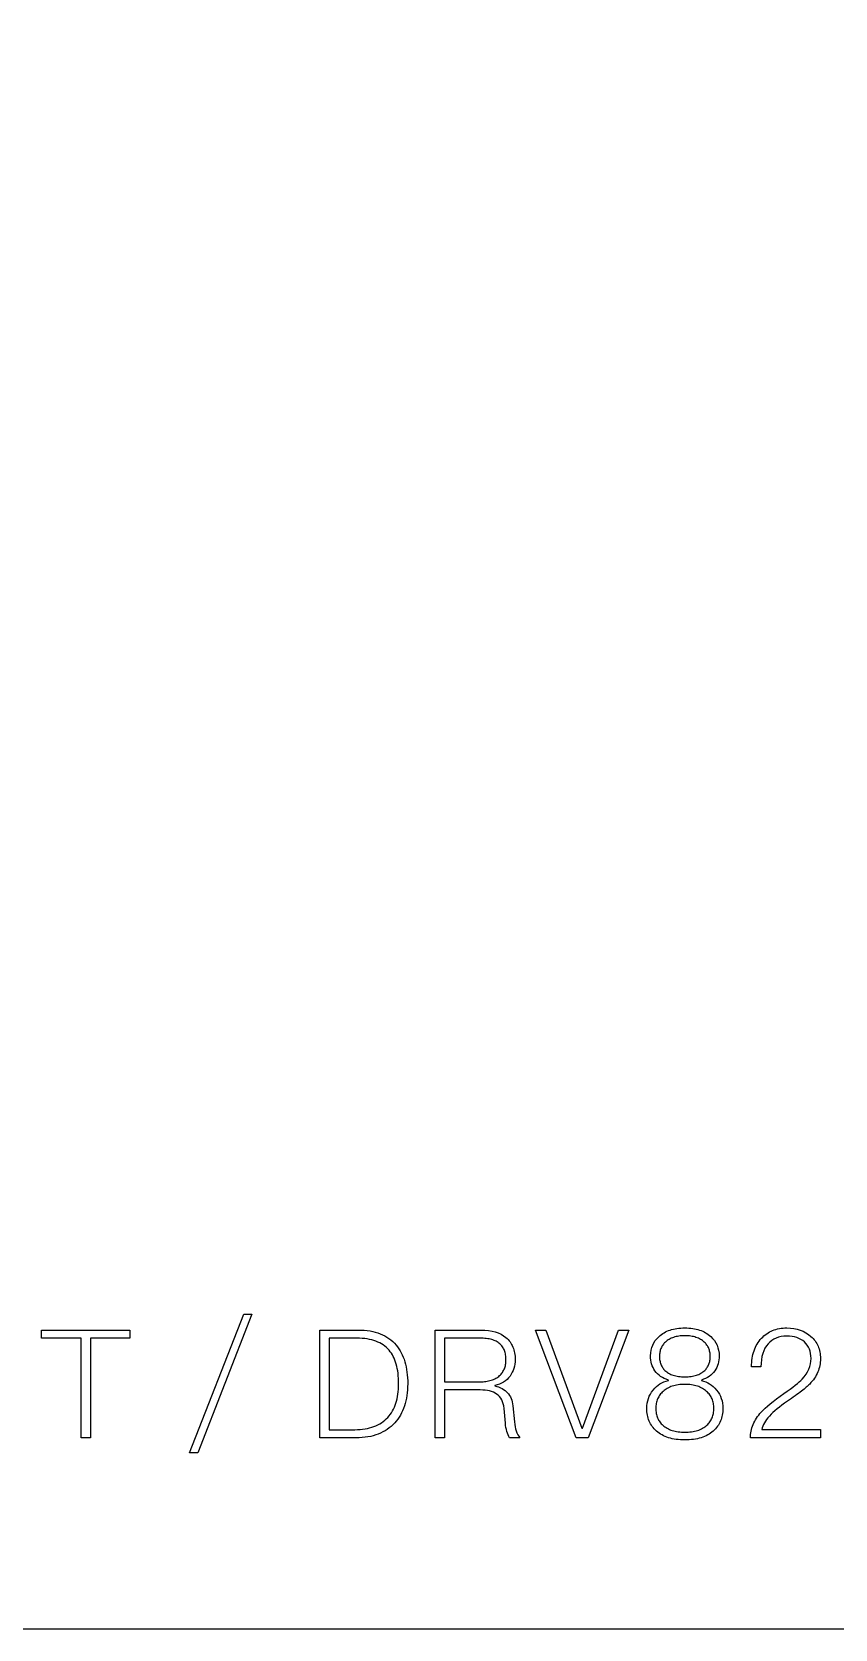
# Model space of a CAD drawing. Extents: x -100 to 100, y -100 to 100.
# Drawn here: x 24.97 to 49.35, y -100 to -51.48 of the extents above; entities that cross this region are included whole.
import ezdxf

# ---------------------------------------------------------------- set-up
doc = ezdxf.new("R2010")
doc.units = 0
doc.header["$MEASUREMENT"] = 0
doc.layers.get('0').update_dxf_attribs({"linetype": 'CONTINUOUS'})

msp = doc.modelspace()

# ---------------------------------------------------------------- linework, layer by layer
msp.add_lwpolyline([(100.000479, -0.249997), (100.000479, -95.99999), (100.000479, -95.99999, -0.414214), (96.000488, -99.99999), (96.000488, -99.99999), (0.250477, -99.99999)], format="xyb")
for points in [[(31.396575, -90.429941), (31.648806, -90.429941), (31.648806, -90.429941), (30.002393, -94.64916), (30.002393, -94.64916), (29.750154, -94.64916), (29.750154, -94.64916), (31.396575, -90.429941)], [(25.260366, -90.916074), (27.94323, -90.916074), (27.94323, -90.916074), (27.94323, -91.163721), (27.94323, -91.163721), (26.741677, -91.163721), (26.741677, -91.163721), (26.741677, -94.190557), (26.741677, -94.190557), (26.461921, -94.190557), (26.461921, -94.190557), (26.461921, -91.163721), (26.461921, -91.163721), (25.260366, -91.163721), (25.260366, -91.163721), (25.260366, -90.916074)], [(33.707976, -90.916074), (34.872844, -90.916074), (34.872844, -90.916074), (34.967095, -90.917861), (34.967095, -90.917861), (35.058364, -90.923232), (35.058364, -90.923232), (35.146667, -90.932197), (35.146667, -90.932197), (35.231992, -90.944736), (35.231992, -90.944736), (35.314343, -90.960859), (35.314343, -90.960859), (35.393723, -90.980566), (35.393723, -90.980566), (35.470127, -91.003848), (35.470127, -91.003848), (35.543562, -91.030723), (35.543562, -91.030723), (35.614021, -91.061182), (35.614021, -91.061182), (35.681501, -91.095215), (35.681501, -91.095215), (35.746016, -91.132832), (35.746016, -91.132832), (35.807549, -91.174033), (35.807549, -91.174033), (35.866111, -91.218828), (35.866111, -91.218828), (35.921699, -91.267197), (35.921699, -91.267197), (35.974316, -91.319141), (35.974316, -91.319141), (36.023953, -91.374678), (36.023953, -91.374678), (36.066719, -91.428193), (36.066719, -91.428193), (36.106721, -91.484395), (36.106721, -91.484395), (36.143965, -91.543271), (36.143965, -91.543271), (36.178447, -91.604844), (36.178447, -91.604844), (36.210178, -91.669102), (36.210178, -91.669102), (36.239148, -91.736045), (36.239148, -91.736045), (36.265352, -91.805684), (36.265352, -91.805684), (36.288806, -91.878008), (36.288806, -91.878008), (36.309495, -91.953018), (36.309495, -91.953018), (36.327429, -92.030713), (36.327429, -92.030713), (36.342598, -92.111084), (36.342598, -92.111084), (36.355012, -92.19416), (36.355012, -92.19416), (36.364668, -92.279922), (36.364668, -92.279922), (36.371567, -92.368369), (36.371567, -92.368369), (36.375708, -92.459492), (36.375708, -92.459492), (36.377087, -92.553311), (36.377087, -92.553311), (36.375544, -92.645537), (36.375544, -92.645537), (36.370925, -92.735322), (36.370925, -92.735322), (36.363223, -92.822676), (36.363223, -92.822676), (36.352434, -92.907588), (36.352434, -92.907588), (36.338567, -92.990068), (36.338567, -92.990068), (36.321626, -93.070107), (36.321626, -93.070107), (36.301589, -93.147715), (36.301589, -93.147715), (36.278486, -93.222891), (36.278486, -93.222891), (36.25229, -93.295615), (36.25229, -93.295615), (36.223025, -93.365918), (36.223025, -93.365918), (36.190667, -93.433779), (36.190667, -93.433779), (36.155232, -93.499199), (36.155232, -93.499199), (36.116719, -93.562188), (36.116719, -93.562188), (36.075122, -93.622734), (36.075122, -93.622734), (36.030442, -93.68085), (36.030442, -93.68085), (35.982683, -93.736533), (35.982683, -93.736533), (35.929746, -93.791504), (35.929746, -93.791504), (35.874121, -93.842949), (35.874121, -93.842949), (35.815813, -93.89083), (35.815813, -93.89083), (35.754807, -93.935166), (35.754807, -93.935166), (35.691128, -93.975957), (35.691128, -93.975957), (35.624751, -94.013203), (35.624751, -94.013203), (35.555691, -94.046895), (35.555691, -94.046895), (35.48394, -94.077041), (35.48394, -94.077041), (35.409509, -94.103652), (35.409509, -94.103652), (35.33239, -94.126709), (35.33239, -94.126709), (35.252578, -94.146211), (35.252578, -94.146211), (35.170078, -94.162178), (35.170078, -94.162178), (35.084895, -94.17459), (35.084895, -94.17459), (34.997024, -94.183457), (34.997024, -94.183457), (34.90647, -94.188779), (34.90647, -94.188779), (34.813225, -94.190557), (34.813225, -94.190557), (33.707976, -94.190557), (33.707976, -94.190557), (33.707976, -90.916074)], [(33.987722, -91.163721), (33.987722, -93.9429), (33.987722, -93.9429), (34.771941, -93.9429), (34.771941, -93.9429), (34.852705, -93.941445), (34.852705, -93.941445), (34.931025, -93.9371), (34.931025, -93.9371), (35.006912, -93.929844), (35.006912, -93.929844), (35.080359, -93.919687), (35.080359, -93.919687), (35.151377, -93.906631), (35.151377, -93.906631), (35.219954, -93.890664), (35.219954, -93.890664), (35.286091, -93.871807), (35.286091, -93.871807), (35.349802, -93.850039), (35.349802, -93.850039), (35.411067, -93.825371), (35.411067, -93.825371), (35.469897, -93.797793), (35.469897, -93.797793), (35.526292, -93.767324), (35.526292, -93.767324), (35.580254, -93.733955), (35.580254, -93.733955), (35.631775, -93.697676), (35.631775, -93.697676), (35.680859, -93.658496), (35.680859, -93.658496), (35.727507, -93.616416), (35.727507, -93.616416), (35.771729, -93.571436), (35.771729, -93.571436), (35.811707, -93.525537), (35.811707, -93.525537), (35.849116, -93.477275), (35.849116, -93.477275), (35.88394, -93.426641), (35.88394, -93.426641), (35.916187, -93.373652), (35.916187, -93.373652), (35.945854, -93.318301), (35.945854, -93.318301), (35.972937, -93.260576), (35.972937, -93.260576), (35.997444, -93.200488), (35.997444, -93.200488), (36.019377, -93.138047), (36.019377, -93.138047), (36.038718, -93.073223), (36.038718, -93.073223), (36.055491, -93.006055), (36.055491, -93.006055), (36.069675, -92.936504), (36.069675, -92.936504), (36.081284, -92.8646), (36.081284, -92.8646), (36.090315, -92.790322), (36.090315, -92.790322), (36.096768, -92.713682), (36.096768, -92.713682), (36.100632, -92.634678), (36.100632, -92.634678), (36.101921, -92.553311), (36.101921, -92.553311), (36.100798, -92.468701), (36.100798, -92.468701), (36.097407, -92.386846), (36.097407, -92.386846), (36.091768, -92.307764), (36.091768, -92.307764), (36.08387, -92.231426), (36.08387, -92.231426), (36.073706, -92.157852), (36.073706, -92.157852), (36.061294, -92.087041), (36.061294, -92.087041), (36.046624, -92.018975), (36.046624, -92.018975), (36.02969, -91.953682), (36.02969, -91.953682), (36.010503, -91.891143), (36.010503, -91.891143), (35.98906, -91.831357), (35.98906, -91.831357), (35.965361, -91.774336), (35.965361, -91.774336), (35.939402, -91.720078), (35.939402, -91.720078), (35.911187, -91.668564), (35.911187, -91.668564), (35.880715, -91.619824), (35.880715, -91.619824), (35.847983, -91.573838), (35.847983, -91.573838), (35.812996, -91.530615), (35.812996, -91.530615), (35.772615, -91.486182), (35.772615, -91.486182), (35.729446, -91.444619), (35.729446, -91.444619), (35.683477, -91.405918), (35.683477, -91.405918), (35.634712, -91.370088), (35.634712, -91.370088), (35.583154, -91.337129), (35.583154, -91.337129), (35.528801, -91.307041), (35.528801, -91.307041), (35.471655, -91.279805), (35.471655, -91.279805), (35.411709, -91.255439), (35.411709, -91.255439), (35.348975, -91.233945), (35.348975, -91.233945), (35.28344, -91.215313), (35.28344, -91.215313), (35.215117, -91.199551), (35.215117, -91.199551), (35.143994, -91.18665), (35.143994, -91.18665), (35.070076, -91.176621), (35.070076, -91.176621), (34.993364, -91.169453), (34.993364, -91.169453), (34.913867, -91.165156), (34.913867, -91.165156), (34.831567, -91.163721), (34.831567, -91.163721), (33.987722, -91.163721)], [(37.214502, -90.916074), (38.599507, -90.916074), (38.599507, -90.916074), (38.718745, -90.919648), (38.718745, -90.919648), (38.831101, -90.9304), (38.831101, -90.9304), (38.936584, -90.948311), (38.936584, -90.948311), (39.035186, -90.973389), (39.035186, -90.973389), (39.126909, -91.005635), (39.126909, -91.005635), (39.211758, -91.045049), (39.211758, -91.045049), (39.289719, -91.091621), (39.289719, -91.091621), (39.360806, -91.145371), (39.360806, -91.145371), (39.394685, -91.175938), (39.394685, -91.175938), (39.426372, -91.208008), (39.426372, -91.208008), (39.455876, -91.241572), (39.455876, -91.241572), (39.483198, -91.27665), (39.483198, -91.27665), (39.508328, -91.313232), (39.508328, -91.313232), (39.531274, -91.351318), (39.531274, -91.351318), (39.552041, -91.390908), (39.552041, -91.390908), (39.570615, -91.432002), (39.570615, -91.432002), (39.587007, -91.474609), (39.587007, -91.474609), (39.601213, -91.518711), (39.601213, -91.518711), (39.61324, -91.564316), (39.61324, -91.564316), (39.623074, -91.611436), (39.623074, -91.611436), (39.630718, -91.660049), (39.630718, -91.660049), (39.636187, -91.710176), (39.636187, -91.710176), (39.639465, -91.761807), (39.639465, -91.761807), (39.640554, -91.814941), (39.640554, -91.814941), (39.638118, -91.883945), (39.638118, -91.883945), (39.630808, -91.951094), (39.630808, -91.951094), (39.618625, -92.016377), (39.618625, -92.016377), (39.601572, -92.079795), (39.601572, -92.079795), (39.579646, -92.141357), (39.579646, -92.141357), (39.552844, -92.201035), (39.552844, -92.201035), (39.521172, -92.258867), (39.521172, -92.258867), (39.484626, -92.314834), (39.484626, -92.314834), (39.441272, -92.3675), (39.441272, -92.3675), (39.39376, -92.415449), (39.39376, -92.415449), (39.342097, -92.458652), (39.342097, -92.458652), (39.28627, -92.497129), (39.28627, -92.497129), (39.226294, -92.530889), (39.226294, -92.530889), (39.162158, -92.559902), (39.162158, -92.559902), (39.093875, -92.584199), (39.093875, -92.584199), (39.021426, -92.60377), (39.021426, -92.60377), (39.021426, -92.61293), (39.021426, -92.61293), (39.081619, -92.628193), (39.081619, -92.628193), (39.138369, -92.646465), (39.138369, -92.646465), (39.191685, -92.667754), (39.191685, -92.667754), (39.24156, -92.692041), (39.24156, -92.692041), (39.287991, -92.719346), (39.287991, -92.719346), (39.330989, -92.749658), (39.330989, -92.749658), (39.370544, -92.782979), (39.370544, -92.782979), (39.406665, -92.819307), (39.406665, -92.819307), (39.439336, -92.858643), (39.439336, -92.858643), (39.468572, -92.900996), (39.468572, -92.900996), (39.494373, -92.946348), (39.494373, -92.946348), (39.516731, -92.994717), (39.516731, -92.994717), (39.535649, -93.046104), (39.535649, -93.046104), (39.551123, -93.100488), (39.551123, -93.100488), (39.563164, -93.157891), (39.563164, -93.157891), (39.571763, -93.218291), (39.571763, -93.218291), (39.617627, -93.709014), (39.617627, -93.709014), (39.626152, -93.78375), (39.626152, -93.78375), (39.637976, -93.854326), (39.637976, -93.854326), (39.653093, -93.920762), (39.653093, -93.920762), (39.671511, -93.983027), (39.671511, -93.983027), (39.693223, -94.041143), (39.693223, -94.041143), (39.718232, -94.095107), (39.718232, -94.095107), (39.746538, -94.144902), (39.746538, -94.144902), (39.778135, -94.190557), (39.778135, -94.190557), (39.470867, -94.190557), (39.470867, -94.190557), (39.446787, -94.148486), (39.446787, -94.148486), (39.425007, -94.102559), (39.425007, -94.102559), (39.405518, -94.052754), (39.405518, -94.052754), (39.38832, -93.999082), (39.38832, -93.999082), (39.373413, -93.941543), (39.373413, -93.941543), (39.360798, -93.880137), (39.360798, -93.880137), (39.350481, -93.814854), (39.350481, -93.814854), (39.342456, -93.745703), (39.342456, -93.745703), (39.301187, -93.29626), (39.301187, -93.29626), (39.29165, -93.223242), (39.29165, -93.223242), (39.276816, -93.155527), (39.276816, -93.155527), (39.256685, -93.093115), (39.256685, -93.093115), (39.231248, -93.035996), (39.231248, -93.035996), (39.200508, -92.984189), (39.200508, -92.984189), (39.16446, -92.937686), (39.16446, -92.937686), (39.123118, -92.896484), (39.123118, -92.896484), (39.076462, -92.860576), (39.076462, -92.860576), (39.029531, -92.831563), (39.029531, -92.831563), (38.978152, -92.806406), (38.978152, -92.806406), (38.922324, -92.785127), (38.922324, -92.785127), (38.862065, -92.767705), (38.862065, -92.767705), (38.797356, -92.75416), (38.797356, -92.75416), (38.728208, -92.744492), (38.728208, -92.744492), (38.654609, -92.738691), (38.654609, -92.738691), (38.576572, -92.736748), (38.576572, -92.736748), (37.494258, -92.736748), (37.494258, -92.736748), (37.494258, -94.190557), (37.494258, -94.190557), (37.214502, -94.190557), (37.214502, -94.190557), (37.214502, -90.916074)], [(37.494258, -91.163721), (37.494258, -92.489102), (37.494258, -92.489102), (38.571982, -92.489102), (38.571982, -92.489102), (38.618923, -92.488369), (38.618923, -92.488369), (38.664573, -92.486162), (38.664573, -92.486162), (38.708926, -92.48249), (38.708926, -92.48249), (38.75199, -92.477354), (38.75199, -92.477354), (38.793772, -92.470742), (38.793772, -92.470742), (38.834258, -92.462656), (38.834258, -92.462656), (38.873457, -92.453115), (38.873457, -92.453115), (38.911365, -92.4421), (38.911365, -92.4421), (38.947976, -92.429609), (38.947976, -92.429609), (38.983308, -92.415654), (38.983308, -92.415654), (39.017341, -92.400234), (39.017341, -92.400234), (39.050095, -92.38334), (39.050095, -92.38334), (39.08155, -92.364971), (39.08155, -92.364971), (39.111719, -92.345137), (39.111719, -92.345137), (39.140598, -92.323838), (39.140598, -92.323838), (39.168186, -92.301074), (39.168186, -92.301074), (39.191506, -92.278252), (39.191506, -92.278252), (39.21333, -92.254502), (39.21333, -92.254502), (39.233647, -92.229805), (39.233647, -92.229805), (39.252454, -92.204189), (39.252454, -92.204189), (39.269761, -92.177646), (39.269761, -92.177646), (39.285564, -92.150156), (39.285564, -92.150156), (39.299861, -92.121748), (39.299861, -92.121748), (39.312646, -92.092402), (39.312646, -92.092402), (39.323933, -92.062129), (39.323933, -92.062129), (39.333716, -92.030928), (39.333716, -92.030928), (39.341995, -91.998789), (39.341995, -91.998789), (39.348767, -91.965713), (39.348767, -91.965713), (39.354033, -91.931719), (39.354033, -91.931719), (39.357795, -91.896777), (39.357795, -91.896777), (39.360054, -91.860918), (39.360054, -91.860918), (39.360806, -91.824121), (39.360806, -91.824121), (39.360068, -91.784043), (39.360068, -91.784043), (39.357864, -91.745225), (39.357864, -91.745225), (39.354197, -91.707656), (39.354197, -91.707656), (39.34905, -91.671348), (39.34905, -91.671348), (39.342441, -91.636289), (39.342441, -91.636289), (39.334365, -91.60248), (39.334365, -91.60248), (39.324812, -91.569932), (39.324812, -91.569932), (39.313794, -91.538633), (39.313794, -91.538633), (39.301313, -91.508594), (39.301313, -91.508594), (39.287351, -91.479805), (39.287351, -91.479805), (39.271929, -91.452266), (39.271929, -91.452266), (39.255039, -91.425986), (39.255039, -91.425986), (39.236672, -91.400957), (39.236672, -91.400957), (39.216846, -91.377188), (39.216846, -91.377188), (39.195544, -91.354668), (39.195544, -91.354668), (39.172776, -91.333408), (39.172776, -91.333408), (39.148376, -91.312852), (39.148376, -91.312852), (39.12218, -91.293633), (39.12218, -91.293633), (39.094202, -91.275732), (39.094202, -91.275732), (39.064421, -91.25917), (39.064421, -91.25917), (39.032861, -91.243926), (39.032861, -91.243926), (38.999497, -91.23001), (38.999497, -91.23001), (38.964353, -91.217402), (38.964353, -91.217402), (38.927415, -91.206143), (38.927415, -91.206143), (38.888677, -91.196201), (38.888677, -91.196201), (38.848162, -91.187578), (38.848162, -91.187578), (38.805842, -91.180293), (38.805842, -91.180293), (38.761743, -91.174326), (38.761743, -91.174326), (38.71584, -91.169688), (38.71584, -91.169688), (38.668157, -91.166367), (38.668157, -91.166367), (38.618677, -91.164385), (38.618677, -91.164385), (38.567402, -91.163721), (38.567402, -91.163721), (37.494258, -91.163721)], [(40.257834, -90.916074), (40.569692, -90.916074), (40.569692, -90.916074), (41.665776, -93.892451), (41.665776, -93.892451), (41.679531, -93.892451), (41.679531, -93.892451), (42.775601, -90.916074), (42.775601, -90.916074), (43.087466, -90.916074), (43.087466, -90.916074), (41.853799, -94.190557), (41.853799, -94.190557), (41.496084, -94.190557), (41.496084, -94.190557), (40.257834, -90.916074)], [(44.791655, -90.851855), (44.853838, -90.852891), (44.853838, -90.852891), (44.914263, -90.855947), (44.914263, -90.855947), (44.972939, -90.861055), (44.972939, -90.861055), (45.029849, -90.868193), (45.029849, -90.868193), (45.085015, -90.877393), (45.085015, -90.877393), (45.138418, -90.888623), (45.138418, -90.888623), (45.190068, -90.901895), (45.190068, -90.901895), (45.239956, -90.917217), (45.239956, -90.917217), (45.288086, -90.93457), (45.288086, -90.93457), (45.334473, -90.953975), (45.334473, -90.953975), (45.379102, -90.97542), (45.379102, -90.97542), (45.421958, -90.998906), (45.421958, -90.998906), (45.463086, -91.024434), (45.463086, -91.024434), (45.502441, -91.052002), (45.502441, -91.052002), (45.540034, -91.081621), (45.540034, -91.081621), (45.575889, -91.113271), (45.575889, -91.113271), (45.636074, -91.173613), (45.636074, -91.173613), (45.688242, -91.237676), (45.688242, -91.237676), (45.732378, -91.305459), (45.732378, -91.305459), (45.768501, -91.376973), (45.768501, -91.376973), (45.796587, -91.452207), (45.796587, -91.452207), (45.81666, -91.531182), (45.81666, -91.531182), (45.828687, -91.613877), (45.828687, -91.613877), (45.83271, -91.700293), (45.83271, -91.700293), (45.83062, -91.763574), (45.83062, -91.763574), (45.824395, -91.82498), (45.824395, -91.82498), (45.814009, -91.884531), (45.814009, -91.884531), (45.799463, -91.942217), (45.799463, -91.942217), (45.780747, -91.998037), (45.780747, -91.998037), (45.757891, -92.051992), (45.757891, -92.051992), (45.730874, -92.104092), (45.730874, -92.104092), (45.699702, -92.154326), (45.699702, -92.154326), (45.6623, -92.201826), (45.6623, -92.201826), (45.621172, -92.245762), (45.621172, -92.245762), (45.576318, -92.286104), (45.576318, -92.286104), (45.527725, -92.322861), (45.527725, -92.322861), (45.475425, -92.356045), (45.475425, -92.356045), (45.41938, -92.385635), (45.41938, -92.385635), (45.359624, -92.411641), (45.359624, -92.411641), (45.296133, -92.434072), (45.296133, -92.434072), (45.296133, -92.452412), (45.296133, -92.452412), (45.361489, -92.468965), (45.361489, -92.468965), (45.424536, -92.491104), (45.424536, -92.491104), (45.485303, -92.518848), (45.485303, -92.518848), (45.543774, -92.552158), (45.543774, -92.552158), (45.599966, -92.591074), (45.599966, -92.591074), (45.653848, -92.635576), (45.653848, -92.635576), (45.705439, -92.685664), (45.705439, -92.685664), (45.754746, -92.741338), (45.754746, -92.741338), (45.799897, -92.801172), (45.799897, -92.801172), (45.839014, -92.86373), (45.839014, -92.86373), (45.872124, -92.929014), (45.872124, -92.929014), (45.899199, -92.997012), (45.899199, -92.997012), (45.920269, -93.067744), (45.920269, -93.067744), (45.935317, -93.141191), (45.935317, -93.141191), (45.944346, -93.217363), (45.944346, -93.217363), (45.947358, -93.29626), (45.947358, -93.29626), (45.946211, -93.348389), (45.946211, -93.348389), (45.942769, -93.399307), (45.942769, -93.399307), (45.937031, -93.449004), (45.937031, -93.449004), (45.929014, -93.49748), (45.929014, -93.49748), (45.918687, -93.544736), (45.918687, -93.544736), (45.906084, -93.590771), (45.906084, -93.590771), (45.891182, -93.635596), (45.891182, -93.635596), (45.873984, -93.679209), (45.873984, -93.679209), (45.854492, -93.721592), (45.854492, -93.721592), (45.83271, -93.762754), (45.83271, -93.762754), (45.808628, -93.802705), (45.808628, -93.802705), (45.782251, -93.841445), (45.782251, -93.841445), (45.753599, -93.878955), (45.753599, -93.878955), (45.722632, -93.915244), (45.722632, -93.915244), (45.68939, -93.950322), (45.68939, -93.950322), (45.653848, -93.98418), (45.653848, -93.98418), (45.614468, -94.016943), (45.614468, -94.016943), (45.573159, -94.047598), (45.573159, -94.047598), (45.529917, -94.076133), (45.529917, -94.076133), (45.484736, -94.102559), (45.484736, -94.102559), (45.437617, -94.126865), (45.437617, -94.126865), (45.388564, -94.149062), (45.388564, -94.149062), (45.337588, -94.16915), (45.337588, -94.16915), (45.284673, -94.187109), (45.284673, -94.187109), (45.22981, -94.202969), (45.22981, -94.202969), (45.173018, -94.216709), (45.173018, -94.216709), (45.114292, -94.22833), (45.114292, -94.22833), (45.053647, -94.237852), (45.053647, -94.237852), (44.991045, -94.245244), (44.991045, -94.245244), (44.926523, -94.250537), (44.926523, -94.250537), (44.860049, -94.253701), (44.860049, -94.253701), (44.791655, -94.254766), (44.791655, -94.254766), (44.723257, -94.253701), (44.723257, -94.253701), (44.656797, -94.250537), (44.656797, -94.250537), (44.592275, -94.245244), (44.592275, -94.245244), (44.529678, -94.237852), (44.529678, -94.237852), (44.469014, -94.22833), (44.469014, -94.22833), (44.410288, -94.216709), (44.410288, -94.216709), (44.353501, -94.202969), (44.353501, -94.202969), (44.298647, -94.187109), (44.298647, -94.187109), (44.245732, -94.16915), (44.245732, -94.16915), (44.194741, -94.149062), (44.194741, -94.149062), (44.145703, -94.126865), (44.145703, -94.126865), (44.098584, -94.102559), (44.098584, -94.102559), (44.053403, -94.076133), (44.053403, -94.076133), (44.010146, -94.047598), (44.010146, -94.047598), (43.968843, -94.016943), (43.968843, -94.016943), (43.929473, -93.98418), (43.929473, -93.98418), (43.893916, -93.950859), (43.893916, -93.950859), (43.860674, -93.91624), (43.860674, -93.91624), (43.829727, -93.880352), (43.829727, -93.880352), (43.801055, -93.843154), (43.801055, -93.843154), (43.774678, -93.804668), (43.774678, -93.804668), (43.750615, -93.764902), (43.750615, -93.764902), (43.728828, -93.723838), (43.728828, -93.723838), (43.709336, -93.681494), (43.709336, -93.681494), (43.692144, -93.637852), (43.692144, -93.637852), (43.677227, -93.59293), (43.677227, -93.59293), (43.664619, -93.546699), (43.664619, -93.546699), (43.654292, -93.499199), (43.654292, -93.499199), (43.646274, -93.4504), (43.646274, -93.4504), (43.640537, -93.400303), (43.640537, -93.400303), (43.637095, -93.348926), (43.637095, -93.348926), (43.635947, -93.29626), (43.635947, -93.29626), (43.63896, -93.217363), (43.63896, -93.217363), (43.647988, -93.141191), (43.647988, -93.141191), (43.663042, -93.067744), (43.663042, -93.067744), (43.684111, -92.997012), (43.684111, -92.997012), (43.711201, -92.929014), (43.711201, -92.929014), (43.744312, -92.86373), (43.744312, -92.86373), (43.783428, -92.801172), (43.783428, -92.801172), (43.828579, -92.741338), (43.828579, -92.741338), (43.875947, -92.685664), (43.875947, -92.685664), (43.926313, -92.635576), (43.926313, -92.635576), (43.979702, -92.591074), (43.979702, -92.591074), (44.036104, -92.552158), (44.036104, -92.552158), (44.095503, -92.518848), (44.095503, -92.518848), (44.15792, -92.491104), (44.15792, -92.491104), (44.22334, -92.468965), (44.22334, -92.468965), (44.291777, -92.452412), (44.291777, -92.452412), (44.291777, -92.434072), (44.291777, -92.434072), (44.227212, -92.411641), (44.227212, -92.411641), (44.166519, -92.385635), (44.166519, -92.385635), (44.109688, -92.356045), (44.109688, -92.356045), (44.056729, -92.322861), (44.056729, -92.322861), (44.007646, -92.286104), (44.007646, -92.286104), (43.962432, -92.245762), (43.962432, -92.245762), (43.921084, -92.201826), (43.921084, -92.201826), (43.883608, -92.154326), (43.883608, -92.154326), (43.852432, -92.106094), (43.852432, -92.106094), (43.82542, -92.05543), (43.82542, -92.05543), (43.802559, -92.002334), (43.802559, -92.002334), (43.783857, -91.946797), (43.783857, -91.946797), (43.769316, -91.888818), (43.769316, -91.888818), (43.758931, -91.828418), (43.758931, -91.828418), (43.7527, -91.765576), (43.7527, -91.765576), (43.750615, -91.700293), (43.750615, -91.700293), (43.754624, -91.612871), (43.754624, -91.612871), (43.76666, -91.529463), (43.76666, -91.529463), (43.786733, -91.450059), (43.786733, -91.450059), (43.814824, -91.374678), (43.814824, -91.374678), (43.850928, -91.303301), (43.850928, -91.303301), (43.895083, -91.235947), (43.895083, -91.235947), (43.947236, -91.172607), (43.947236, -91.172607), (44.007437, -91.113271), (44.007437, -91.113271), (44.042749, -91.081621), (44.042749, -91.081621), (44.079883, -91.052002), (44.079883, -91.052002), (44.118838, -91.024434), (44.118838, -91.024434), (44.159634, -90.998906), (44.159634, -90.998906), (44.202251, -90.97542), (44.202251, -90.97542), (44.246704, -90.953975), (44.246704, -90.953975), (44.292974, -90.93457), (44.292974, -90.93457), (44.341074, -90.917217), (44.341074, -90.917217), (44.391006, -90.901895), (44.391006, -90.901895), (44.442759, -90.888623), (44.442759, -90.888623), (44.496343, -90.877393), (44.496343, -90.877393), (44.551743, -90.868193), (44.551743, -90.868193), (44.608979, -90.861055), (44.608979, -90.861055), (44.668047, -90.855947), (44.668047, -90.855947), (44.728936, -90.852891), (44.728936, -90.852891), (44.791655, -90.851855)], [(44.791655, -91.090342), (44.744194, -91.091094), (44.744194, -91.091094), (44.698149, -91.09335), (44.698149, -91.09335), (44.653477, -91.097119), (44.653477, -91.097119), (44.610215, -91.102383), (44.610215, -91.102383), (44.568359, -91.10916), (44.568359, -91.10916), (44.527891, -91.117422), (44.527891, -91.117422), (44.488818, -91.127207), (44.488818, -91.127207), (44.451133, -91.138496), (44.451133, -91.138496), (44.414863, -91.151289), (44.414863, -91.151289), (44.37998, -91.165586), (44.37998, -91.165586), (44.346494, -91.181387), (44.346494, -91.181387), (44.314414, -91.198691), (44.314414, -91.198691), (44.28373, -91.2175), (44.28373, -91.2175), (44.254438, -91.237822), (44.254438, -91.237822), (44.226543, -91.259639), (44.226543, -91.259639), (44.200049, -91.282959), (44.200049, -91.282959), (44.178384, -91.303975), (44.178384, -91.303975), (44.15813, -91.325742), (44.15813, -91.325742), (44.139268, -91.348262), (44.139268, -91.348262), (44.121802, -91.371533), (44.121802, -91.371533), (44.105737, -91.395547), (44.105737, -91.395547), (44.09106, -91.420322), (44.09106, -91.420322), (44.077783, -91.445859), (44.077783, -91.445859), (44.065908, -91.472139), (44.065908, -91.472139), (44.05543, -91.49916), (44.05543, -91.49916), (44.046343, -91.526943), (44.046343, -91.526943), (44.038667, -91.555488), (44.038667, -91.555488), (44.032378, -91.584775), (44.032378, -91.584775), (44.027476, -91.614824), (44.027476, -91.614824), (44.023989, -91.645615), (44.023989, -91.645615), (44.02189, -91.677158), (44.02189, -91.677158), (44.021191, -91.709463), (44.021191, -91.709463), (44.021846, -91.742871), (44.021846, -91.742871), (44.023784, -91.775459), (44.023784, -91.775459), (44.027002, -91.807227), (44.027002, -91.807227), (44.031514, -91.838154), (44.031514, -91.838154), (44.037314, -91.868271), (44.037314, -91.868271), (44.044404, -91.897568), (44.044404, -91.897568), (44.052793, -91.926035), (44.052793, -91.926035), (44.062466, -91.953672), (44.062466, -91.953672), (44.073433, -91.980498), (44.073433, -91.980498), (44.085684, -92.006494), (44.085684, -92.006494), (44.099229, -92.03166), (44.099229, -92.03166), (44.114067, -92.056006), (44.114067, -92.056006), (44.13019, -92.079521), (44.13019, -92.079521), (44.147598, -92.102227), (44.147598, -92.102227), (44.166299, -92.124102), (44.166299, -92.124102), (44.186294, -92.145146), (44.186294, -92.145146), (44.21231, -92.168467), (44.21231, -92.168467), (44.239893, -92.190283), (44.239893, -92.190283), (44.269053, -92.210605), (44.269053, -92.210605), (44.299795, -92.229414), (44.299795, -92.229414), (44.332119, -92.246719), (44.332119, -92.246719), (44.366001, -92.26252), (44.366001, -92.26252), (44.401479, -92.276816), (44.401479, -92.276816), (44.438525, -92.289609), (44.438525, -92.289609), (44.477148, -92.300889), (44.477148, -92.300889), (44.517354, -92.310674), (44.517354, -92.310674), (44.559121, -92.318955), (44.559121, -92.318955), (44.602485, -92.325723), (44.602485, -92.325723), (44.647412, -92.330996), (44.647412, -92.330996), (44.693916, -92.334756), (44.693916, -92.334756), (44.742002, -92.337012), (44.742002, -92.337012), (44.791655, -92.337764), (44.791655, -92.337764), (44.840781, -92.337012), (44.840781, -92.337012), (44.888394, -92.334756), (44.888394, -92.334756), (44.934512, -92.330996), (44.934512, -92.330996), (44.979111, -92.325723), (44.979111, -92.325723), (45.022222, -92.318955), (45.022222, -92.318955), (45.063823, -92.310674), (45.063823, -92.310674), (45.103906, -92.300889), (45.103906, -92.300889), (45.1425, -92.289609), (45.1425, -92.289609), (45.179575, -92.276816), (45.179575, -92.276816), (45.215161, -92.26252), (45.215161, -92.26252), (45.249238, -92.246719), (45.249238, -92.246719), (45.281797, -92.229414), (45.281797, -92.229414), (45.312866, -92.210605), (45.312866, -92.210605), (45.342432, -92.190283), (45.342432, -92.190283), (45.370474, -92.168467), (45.370474, -92.168467), (45.397026, -92.145146), (45.397026, -92.145146), (45.417026, -92.124102), (45.417026, -92.124102), (45.435728, -92.102227), (45.435728, -92.102227), (45.45313, -92.079521), (45.45313, -92.079521), (45.469253, -92.056006), (45.469253, -92.056006), (45.484097, -92.03166), (45.484097, -92.03166), (45.497642, -92.006494), (45.497642, -92.006494), (45.509888, -91.980498), (45.509888, -91.980498), (45.520859, -91.953672), (45.520859, -91.953672), (45.530527, -91.926035), (45.530527, -91.926035), (45.538901, -91.897568), (45.538901, -91.897568), (45.546011, -91.868271), (45.546011, -91.868271), (45.551807, -91.838154), (45.551807, -91.838154), (45.556323, -91.807227), (45.556323, -91.807227), (45.559541, -91.775459), (45.559541, -91.775459), (45.561479, -91.742871), (45.561479, -91.742871), (45.562119, -91.709463), (45.562119, -91.709463), (45.561431, -91.677158), (45.561431, -91.677158), (45.559331, -91.645615), (45.559331, -91.645615), (45.55583, -91.614824), (45.55583, -91.614824), (45.550942, -91.584775), (45.550942, -91.584775), (45.544653, -91.555488), (45.544653, -91.555488), (45.536982, -91.526943), (45.536982, -91.526943), (45.527891, -91.49916), (45.527891, -91.49916), (45.517417, -91.472139), (45.517417, -91.472139), (45.505537, -91.445859), (45.505537, -91.445859), (45.492261, -91.420322), (45.492261, -91.420322), (45.477583, -91.395547), (45.477583, -91.395547), (45.461519, -91.371533), (45.461519, -91.371533), (45.444058, -91.348262), (45.444058, -91.348262), (45.42519, -91.325742), (45.42519, -91.325742), (45.404927, -91.303975), (45.404927, -91.303975), (45.383262, -91.282959), (45.383262, -91.282959), (45.35623, -91.259639), (45.35623, -91.259639), (45.327871, -91.237822), (45.327871, -91.237822), (45.298188, -91.2175), (45.298188, -91.2175), (45.267178, -91.198691), (45.267178, -91.198691), (45.234844, -91.181387), (45.234844, -91.181387), (45.201182, -91.165586), (45.201182, -91.165586), (45.166196, -91.151289), (45.166196, -91.151289), (45.129878, -91.138496), (45.129878, -91.138496), (45.092241, -91.127207), (45.092241, -91.127207), (45.053286, -91.117422), (45.053286, -91.117422), (45.012993, -91.10916), (45.012993, -91.10916), (44.971377, -91.102383), (44.971377, -91.102383), (44.928433, -91.097119), (44.928433, -91.097119), (44.88416, -91.09335), (44.88416, -91.09335), (44.838579, -91.091094), (44.838579, -91.091094), (44.791655, -91.090342)], [(47.890039, -90.851855), (47.99874, -90.855879), (47.99874, -90.855879), (48.102422, -90.86791), (48.102422, -90.86791), (48.201099, -90.887979), (48.201099, -90.887979), (48.294751, -90.916064), (48.294751, -90.916064), (48.383398, -90.952178), (48.383398, -90.952178), (48.467026, -90.996328), (48.467026, -90.996328), (48.54563, -91.048496), (48.54563, -91.048496), (48.619224, -91.108682), (48.619224, -91.108682), (48.654214, -91.140898), (48.654214, -91.140898), (48.686938, -91.174463), (48.686938, -91.174463), (48.717407, -91.209395), (48.717407, -91.209395), (48.74563, -91.245693), (48.74563, -91.245693), (48.771592, -91.28335), (48.771592, -91.28335), (48.795283, -91.322373), (48.795283, -91.322373), (48.816724, -91.362744), (48.816724, -91.362744), (48.835918, -91.404492), (48.835918, -91.404492), (48.852847, -91.447588), (48.852847, -91.447588), (48.867524, -91.492061), (48.867524, -91.492061), (48.879937, -91.537881), (48.879937, -91.537881), (48.890083, -91.585068), (48.890083, -91.585068), (48.897983, -91.633613), (48.897983, -91.633613), (48.903628, -91.683525), (48.903628, -91.683525), (48.907012, -91.734795), (48.907012, -91.734795), (48.908145, -91.787432), (48.908145, -91.787432), (48.90688, -91.839883), (48.90688, -91.839883), (48.903062, -91.891768), (48.903062, -91.891768), (48.896699, -91.943066), (48.896699, -91.943066), (48.887788, -91.993809), (48.887788, -91.993809), (48.876343, -92.043965), (48.876343, -92.043965), (48.862354, -92.093545), (48.862354, -92.093545), (48.845825, -92.142568), (48.845825, -92.142568), (48.826738, -92.191006), (48.826738, -92.191006), (48.805117, -92.238877), (48.805117, -92.238877), (48.780962, -92.286172), (48.780962, -92.286172), (48.754243, -92.332881), (48.754243, -92.332881), (48.724995, -92.379033), (48.724995, -92.379033), (48.693193, -92.424609), (48.693193, -92.424609), (48.658848, -92.469609), (48.658848, -92.469609), (48.621968, -92.514033), (48.621968, -92.514033), (48.582539, -92.557891), (48.582539, -92.557891), (48.561079, -92.579814), (48.561079, -92.579814), (48.536821, -92.603184), (48.536821, -92.603184), (48.509761, -92.627969), (48.509761, -92.627969), (48.479917, -92.654209), (48.479917, -92.654209), (48.44728, -92.681865), (48.44728, -92.681865), (48.411846, -92.710957), (48.411846, -92.710957), (48.373608, -92.741484), (48.373608, -92.741484), (48.332588, -92.773447), (48.332588, -92.773447), (48.288779, -92.806836), (48.288779, -92.806836), (48.242168, -92.84166), (48.242168, -92.84166), (48.192754, -92.87792), (48.192754, -92.87792), (48.140557, -92.915605), (48.140557, -92.915605), (48.085557, -92.954736), (48.085557, -92.954736), (48.027769, -92.995293), (48.027769, -92.995293), (47.967183, -93.037285), (47.967183, -93.037285), (47.903789, -93.080713), (47.903789, -93.080713), (47.819077, -93.139404), (47.819077, -93.139404), (47.739194, -93.197363), (47.739194, -93.197363), (47.66415, -93.254629), (47.66415, -93.254629), (47.59395, -93.311162), (47.59395, -93.311162), (47.528579, -93.366982), (47.528579, -93.366982), (47.468037, -93.42209), (47.468037, -93.42209), (47.412349, -93.476475), (47.412349, -93.476475), (47.361479, -93.530146), (47.361479, -93.530146), (47.315464, -93.583105), (47.315464, -93.583105), (47.274277, -93.635342), (47.274277, -93.635342), (47.237935, -93.686865), (47.237935, -93.686865), (47.206416, -93.737666), (47.206416, -93.737666), (47.179741, -93.787764), (47.179741, -93.787764), (47.1579, -93.837139), (47.1579, -93.837139), (47.140898, -93.885791), (47.140898, -93.885791), (47.128735, -93.93373), (47.128735, -93.93373), (48.912734, -93.93373), (48.912734, -93.93373), (48.912734, -94.190557), (48.912734, -94.190557), (46.78479, -94.190557), (46.78479, -94.190557), (46.786055, -94.138066), (46.786055, -94.138066), (46.789868, -94.086074), (46.789868, -94.086074), (46.79623, -94.03459), (46.79623, -94.03459), (46.805127, -93.983604), (46.805127, -93.983604), (46.816587, -93.933125), (46.816587, -93.933125), (46.830581, -93.883145), (46.830581, -93.883145), (46.847104, -93.833662), (46.847104, -93.833662), (46.866177, -93.784678), (46.866177, -93.784678), (46.887817, -93.736201), (46.887817, -93.736201), (46.911968, -93.688223), (46.911968, -93.688223), (46.938687, -93.640762), (46.938687, -93.640762), (46.967939, -93.593779), (46.967939, -93.593779), (46.999736, -93.547314), (46.999736, -93.547314), (47.034087, -93.501348), (47.034087, -93.501348), (47.070967, -93.455879), (47.070967, -93.455879), (47.110396, -93.410908), (47.110396, -93.410908), (47.165288, -93.351934), (47.165288, -93.351934), (47.229067, -93.289668), (47.229067, -93.289668), (47.301724, -93.224102), (47.301724, -93.224102), (47.383262, -93.155234), (47.383262, -93.155234), (47.473701, -93.083076), (47.473701, -93.083076), (47.573013, -93.007627), (47.573013, -93.007627), (47.681226, -92.928867), (47.681226, -92.928867), (47.79832, -92.846816), (47.79832, -92.846816), (47.89728, -92.775811), (47.89728, -92.775811), (47.987773, -92.709531), (47.987773, -92.709531), (48.069819, -92.647969), (48.069819, -92.647969), (48.143418, -92.591152), (48.143418, -92.591152), (48.20855, -92.539053), (48.20855, -92.539053), (48.265234, -92.491689), (48.265234, -92.491689), (48.313467, -92.449043), (48.313467, -92.449043), (48.353242, -92.411143), (48.353242, -92.411143), (48.416646, -92.337119), (48.416646, -92.337119), (48.471616, -92.261807), (48.471616, -92.261807), (48.51812, -92.185205), (48.51812, -92.185205), (48.556162, -92.107314), (48.556162, -92.107314), (48.585757, -92.028125), (48.585757, -92.028125), (48.606904, -91.947656), (48.606904, -91.947656), (48.619585, -91.865889), (48.619585, -91.865889), (48.623813, -91.782842), (48.623813, -91.782842), (48.620654, -91.70373), (48.620654, -91.70373), (48.611211, -91.629209), (48.611211, -91.629209), (48.595444, -91.559277), (48.595444, -91.559277), (48.573359, -91.493916), (48.573359, -91.493916), (48.54499, -91.433154), (48.54499, -91.433154), (48.510313, -91.376973), (48.510313, -91.376973), (48.469321, -91.325381), (48.469321, -91.325381), (48.422021, -91.278379), (48.422021, -91.278379), (48.370513, -91.236445), (48.370513, -91.236445), (48.314541, -91.200117), (48.314541, -91.200117), (48.254131, -91.169375), (48.254131, -91.169375), (48.189282, -91.144229), (48.189282, -91.144229), (48.119976, -91.124658), (48.119976, -91.124658), (48.046245, -91.110693), (48.046245, -91.110693), (47.968076, -91.102305), (47.968076, -91.102305), (47.885449, -91.099512), (47.885449, -91.099512), (47.798379, -91.103242), (47.798379, -91.103242), (47.71605, -91.114414), (47.71605, -91.114414), (47.638447, -91.133047), (47.638447, -91.133047), (47.565566, -91.159131), (47.565566, -91.159131), (47.497422, -91.192666), (47.497422, -91.192666), (47.434004, -91.233652), (47.434004, -91.233652), (47.375308, -91.2821), (47.375308, -91.2821), (47.321348, -91.337998), (47.321348, -91.337998), (47.269761, -91.401045), (47.269761, -91.401045), (47.225044, -91.470986), (47.225044, -91.470986), (47.187207, -91.547803), (47.187207, -91.547803), (47.15626, -91.631504), (47.15626, -91.631504), (47.132178, -91.72208), (47.132178, -91.72208), (47.114985, -91.819531), (47.114985, -91.819531), (47.104673, -91.923867), (47.104673, -91.923867), (47.10123, -92.035088), (47.10123, -92.035088), (46.816885, -92.035088), (46.816885, -92.035088), (46.818062, -91.967207), (46.818062, -91.967207), (46.821611, -91.901152), (46.821611, -91.901152), (46.827524, -91.836934), (46.827524, -91.836934), (46.835811, -91.774531), (46.835811, -91.774531), (46.84645, -91.713965), (46.84645, -91.713965), (46.859443, -91.655215), (46.859443, -91.655215), (46.874819, -91.598301), (46.874819, -91.598301), (46.892554, -91.543223), (46.892554, -91.543223), (46.912656, -91.489951), (46.912656, -91.489951), (46.935112, -91.438525), (46.935112, -91.438525), (46.959951, -91.388916), (46.959951, -91.388916), (46.987148, -91.341143), (46.987148, -91.341143), (47.016694, -91.295186), (47.016694, -91.295186), (47.048628, -91.251064), (47.048628, -91.251064), (47.082915, -91.20877), (47.082915, -91.20877), (47.119575, -91.168301), (47.119575, -91.168301), (47.15644, -91.12998), (47.15644, -91.12998), (47.19481, -91.094141), (47.19481, -91.094141), (47.234683, -91.060762), (47.234683, -91.060762), (47.276064, -91.029863), (47.276064, -91.029863), (47.31895, -91.001426), (47.31895, -91.001426), (47.36334, -90.975469), (47.36334, -90.975469), (47.409253, -90.951982), (47.409253, -90.951982), (47.45665, -90.930967), (47.45665, -90.930967), (47.505557, -90.912432), (47.505557, -90.912432), (47.555967, -90.896357), (47.555967, -90.896357), (47.607886, -90.882764), (47.607886, -90.882764), (47.661304, -90.871641), (47.661304, -90.871641), (47.71623, -90.862988), (47.71623, -90.862988), (47.772661, -90.856807), (47.772661, -90.856807), (47.830596, -90.853096), (47.830596, -90.853096), (47.890039, -90.851855)], [(44.791655, -92.56707), (44.73856, -92.56791), (44.73856, -92.56791), (44.687031, -92.570439), (44.687031, -92.570439), (44.6371, -92.574648), (44.6371, -92.574648), (44.58873, -92.580537), (44.58873, -92.580537), (44.541924, -92.588115), (44.541924, -92.588115), (44.496714, -92.597383), (44.496714, -92.597383), (44.453071, -92.60832), (44.453071, -92.60832), (44.411006, -92.620957), (44.411006, -92.620957), (44.370518, -92.635273), (44.370518, -92.635273), (44.331611, -92.65127), (44.331611, -92.65127), (44.294282, -92.668955), (44.294282, -92.668955), (44.258521, -92.688311), (44.258521, -92.688311), (44.224336, -92.709365), (44.224336, -92.709365), (44.191733, -92.73209), (44.191733, -92.73209), (44.160708, -92.756514), (44.160708, -92.756514), (44.13125, -92.782607), (44.13125, -92.782607), (44.104604, -92.807188), (44.104604, -92.807188), (44.079663, -92.832773), (44.079663, -92.832773), (44.056445, -92.859355), (44.056445, -92.859355), (44.034941, -92.886943), (44.034941, -92.886943), (44.015171, -92.915547), (44.015171, -92.915547), (43.997109, -92.945137), (43.997109, -92.945137), (43.980776, -92.975732), (43.980776, -92.975732), (43.966157, -93.007334), (43.966157, -93.007334), (43.953257, -93.039941), (43.953257, -93.039941), (43.94208, -93.073545), (43.94208, -93.073545), (43.932617, -93.108164), (43.932617, -93.108164), (43.924883, -93.143779), (43.924883, -93.143779), (43.918862, -93.180391), (43.918862, -93.180391), (43.91457, -93.218018), (43.91457, -93.218018), (43.911978, -93.256641), (43.911978, -93.256641), (43.911128, -93.29626), (43.911128, -93.29626), (43.911963, -93.336426), (43.911963, -93.336426), (43.914497, -93.375508), (43.914497, -93.375508), (43.918701, -93.413525), (43.918701, -93.413525), (43.9246, -93.450469), (43.9246, -93.450469), (43.932168, -93.486328), (43.932168, -93.486328), (43.94144, -93.521113), (43.94144, -93.521113), (43.952378, -93.554844), (43.952378, -93.554844), (43.96501, -93.58748), (43.96501, -93.58748), (43.979331, -93.619043), (43.979331, -93.619043), (43.995322, -93.649541), (43.995322, -93.649541), (44.013008, -93.678955), (44.013008, -93.678955), (44.032363, -93.707285), (44.032363, -93.707285), (44.053423, -93.734551), (44.053423, -93.734551), (44.076157, -93.760742), (44.076157, -93.760742), (44.100566, -93.785859), (44.100566, -93.785859), (44.126675, -93.809902), (44.126675, -93.809902), (44.156685, -93.835449), (44.156685, -93.835449), (44.188232, -93.859346), (44.188232, -93.859346), (44.221313, -93.881592), (44.221313, -93.881592), (44.255942, -93.902197), (44.255942, -93.902197), (44.292109, -93.921143), (44.292109, -93.921143), (44.329824, -93.938457), (44.329824, -93.938457), (44.369072, -93.954111), (44.369072, -93.954111), (44.409873, -93.968125), (44.409873, -93.968125), (44.452192, -93.980488), (44.452192, -93.980488), (44.496074, -93.991201), (44.496074, -93.991201), (44.541479, -94.000254), (44.541479, -94.000254), (44.588433, -94.007676), (44.588433, -94.007676), (44.636934, -94.013447), (44.636934, -94.013447), (44.686958, -94.017568), (44.686958, -94.017568), (44.738545, -94.020039), (44.738545, -94.020039), (44.791655, -94.020859), (44.791655, -94.020859), (44.84479, -94.020039), (44.84479, -94.020039), (44.896426, -94.017568), (44.896426, -94.017568), (44.946553, -94.013447), (44.946553, -94.013447), (44.995161, -94.007676), (44.995161, -94.007676), (45.042275, -94.000254), (45.042275, -94.000254), (45.087891, -93.991201), (45.087891, -93.991201), (45.131997, -93.980488), (45.131997, -93.980488), (45.1746, -93.968125), (45.1746, -93.968125), (45.215698, -93.954111), (45.215698, -93.954111), (45.255288, -93.938457), (45.255288, -93.938457), (45.293374, -93.921143), (45.293374, -93.921143), (45.329956, -93.902197), (45.329956, -93.902197), (45.365034, -93.881592), (45.365034, -93.881592), (45.398608, -93.859346), (45.398608, -93.859346), (45.430674, -93.835449), (45.430674, -93.835449), (45.461235, -93.809902), (45.461235, -93.809902), (45.486777, -93.784785), (45.486777, -93.784785), (45.510679, -93.75874), (45.510679, -93.75874), (45.532925, -93.731758), (45.532925, -93.731758), (45.553535, -93.703848), (45.553535, -93.703848), (45.57249, -93.675), (45.57249, -93.675), (45.58979, -93.645234), (45.58979, -93.645234), (45.605449, -93.614521), (45.605449, -93.614521), (45.619458, -93.582891), (45.619458, -93.582891), (45.631812, -93.550322), (45.631812, -93.550322), (45.642524, -93.516816), (45.642524, -93.516816), (45.651602, -93.482393), (45.651602, -93.482393), (45.659004, -93.447031), (45.659004, -93.447031), (45.664771, -93.410742), (45.664771, -93.410742), (45.668901, -93.373506), (45.668901, -93.373506), (45.671372, -93.335352), (45.671372, -93.335352), (45.672192, -93.29626), (45.672192, -93.29626), (45.671328, -93.256641), (45.671328, -93.256641), (45.66875, -93.218018), (45.66875, -93.218018), (45.664458, -93.180391), (45.664458, -93.180391), (45.658438, -93.143779), (45.658438, -93.143779), (45.650688, -93.108164), (45.650688, -93.108164), (45.641245, -93.073545), (45.641245, -93.073545), (45.630054, -93.039941), (45.630054, -93.039941), (45.617163, -93.007334), (45.617163, -93.007334), (45.602544, -92.975732), (45.602544, -92.975732), (45.586196, -92.945137), (45.586196, -92.945137), (45.56814, -92.915547), (45.56814, -92.915547), (45.548364, -92.886943), (45.548364, -92.886943), (45.52686, -92.859355), (45.52686, -92.859355), (45.503647, -92.832773), (45.503647, -92.832773), (45.478716, -92.807188), (45.478716, -92.807188), (45.452061, -92.782607), (45.452061, -92.782607), (45.422598, -92.756514), (45.422598, -92.756514), (45.391572, -92.73209), (45.391572, -92.73209), (45.35897, -92.709365), (45.35897, -92.709365), (45.324785, -92.688311), (45.324785, -92.688311), (45.289038, -92.668955), (45.289038, -92.668955), (45.251699, -92.65127), (45.251699, -92.65127), (45.212788, -92.635273), (45.212788, -92.635273), (45.172305, -92.620957), (45.172305, -92.620957), (45.130239, -92.60832), (45.130239, -92.60832), (45.086606, -92.597383), (45.086606, -92.597383), (45.041382, -92.588115), (45.041382, -92.588115), (44.994595, -92.580537), (44.994595, -92.580537), (44.946226, -92.574648), (44.946226, -92.574648), (44.896274, -92.570439), (44.896274, -92.570439), (44.844761, -92.56791), (44.844761, -92.56791), (44.791655, -92.56707)]]:
    msp.add_lwpolyline(points)

doc.saveas('drawing.dxf')
